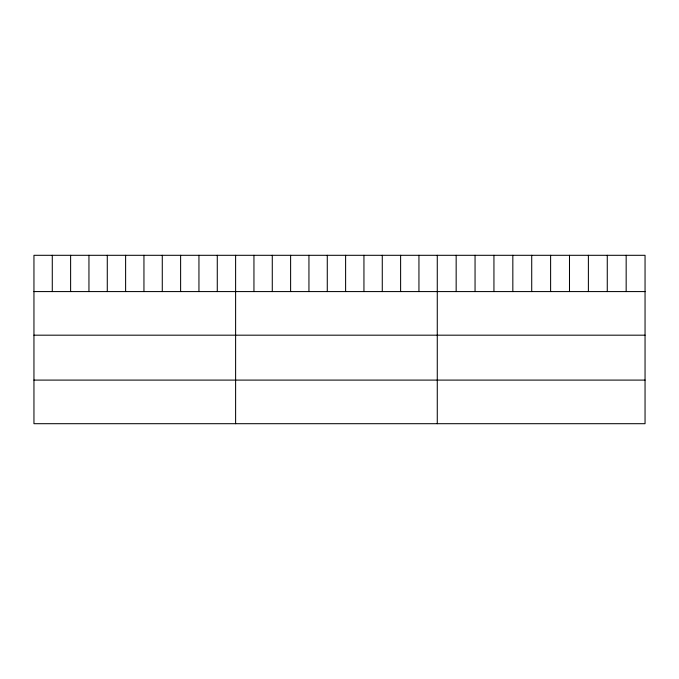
<?xml version="1.0" encoding="UTF-8"?>
<svg xmlns="http://www.w3.org/2000/svg" width="679" height="679" viewBox="0 0 679 679"><rect width="100%" height="100%" fill="white"/><g stroke="black" fill="none" stroke-linecap="round" stroke-linejoin="round"><path stroke-width="1.02" d="M645.05 291.58L645.05 423.696L33.95 423.696L33.95 255.304L645.05 255.304L645.05 291.58L33.95 291.58M33.95 335.18L645.05 335.18M33.95 380.096L645.05 380.096M626.165 255.304L626.165 291.58M607.272 255.304L607.272 291.58M588.387 255.304L588.387 291.58M569.494 255.304L569.494 291.58M550.61 255.304L550.61 291.58M531.716 255.304L531.716 291.58M512.832 255.304L512.832 291.58M493.939 255.304L493.939 291.58M475.054 255.304L475.054 291.58M456.161 255.304L456.161 291.58M437.276 255.304L437.276 423.696M418.943 255.304L418.943 291.58M400.61 255.304L400.61 291.58M382.277 255.304L382.277 291.58M363.944 255.304L363.944 291.58M345.611 255.304L345.611 291.58M327.278 255.304L327.278 291.58M308.945 255.304L308.945 291.58M290.612 255.304L290.612 291.58M272.279 255.304L272.279 291.58M253.946 255.304L253.946 291.58M235.613 255.304L235.613 423.696M217.28 255.304L217.28 291.58M198.947 255.304L198.947 291.58M180.614 255.304L180.614 291.58M162.281 255.304L162.281 291.58M143.948 255.304L143.948 291.58M125.615 255.304L125.615 291.58M107.282 255.304L107.282 291.58M88.949 255.304L88.949 291.58M70.616 255.304L70.616 291.58M52.283 255.304L52.283 291.58"/></g></svg>
